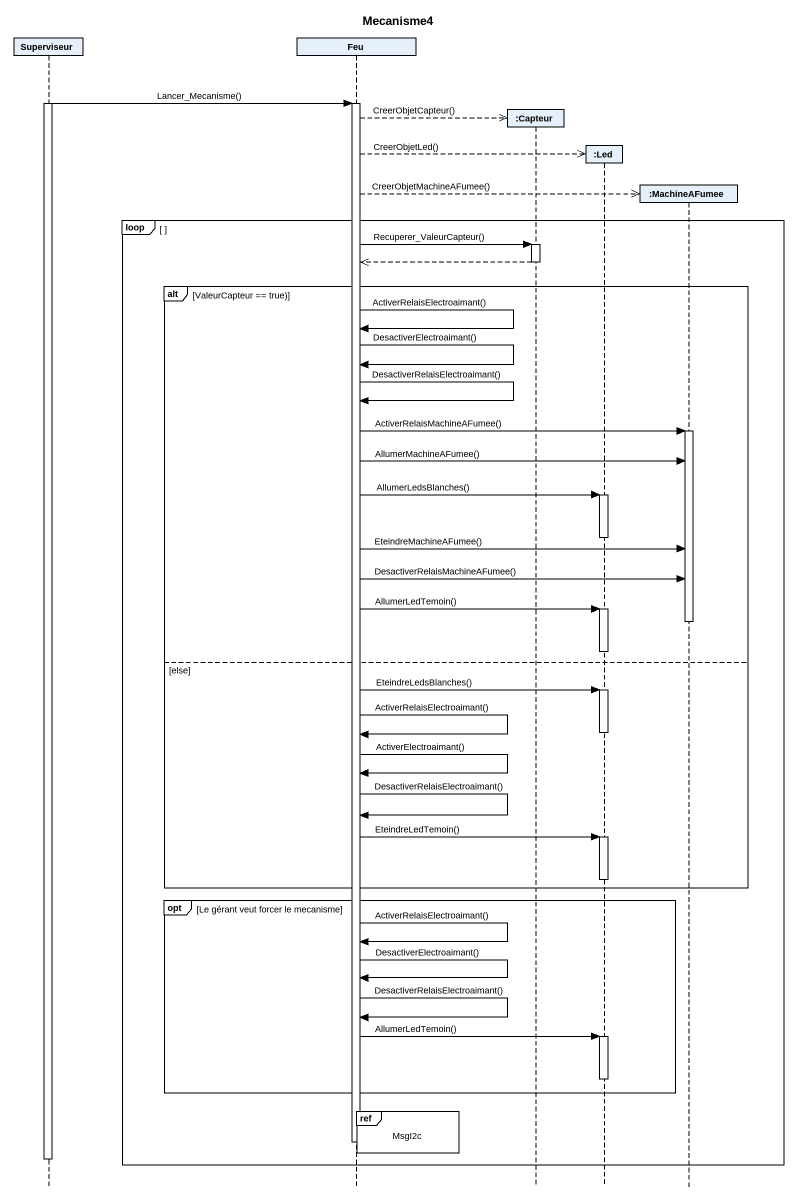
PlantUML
@startuml
title Mecanisme4
hide footbox
participant Superviseur
participant Feu
participant ":Capteur" as Capteur
participant ":Led" as Led
participant ":MachineAFumee" as MachineAFumee

activate Superviseur
Superviseur -> Feu : Lancer_Mecanisme()
activate Feu
Feu -->> Capteur ** : CreerObjetCapteur()
Feu -->> Led ** : CreerObjetLed()
Feu -->> MachineAFumee ** : CreerObjetMachineAFumee()
loop
  Feu -> Capteur : Recuperer_ValeurCapteur()
  activate Capteur
  Capteur -->> Feu
  deactivate Capteur
  alt ValeurCapteur == true)
    Feu -> Feu : ActiverRelaisElectroaimant()
    Feu -> Feu : DesactiverElectroaimant()
    Feu -> Feu : DesactiverRelaisElectroaimant()
    Feu -> MachineAFumee : ActiverRelaisMachineAFumee()
    activate MachineAFumee
    Feu -> MachineAFumee : AllumerMachineAFumee()
    Feu -> Led : AllumerLedsBlanches()
    activate Led
    deactivate Led
    Feu -> MachineAFumee : EteindreMachineAFumee()
    Feu -> MachineAFumee : DesactiverRelaisMachineAFumee()
    Feu -> Led : AllumerLedTemoin()
    activate Led
    deactivate MachineAFumee
    deactivate Led
  else else
    Feu -> Led : EteindreLedsBlanches()
    activate Led
    deactivate Led
    Feu -> Feu : ActiverRelaisElectroaimant()
    Feu -> Feu : ActiverElectroaimant()
    Feu -> Feu : DesactiverRelaisElectroaimant()
    Feu -> Led : EteindreLedTemoin()
    activate Led
    deactivate Led
  end
  opt Le gérant veut forcer le mecanisme
    Feu -> Feu : ActiverRelaisElectroaimant()
    Feu -> Feu : DesactiverElectroaimant()
    Feu -> Feu : DesactiverRelaisElectroaimant()
    Feu -> Led : AllumerLedTemoin()
    activate Led
    deactivate Led
  end
  ref over Feu : MsgI2c
  deactivate Feu
  deactivate Superviseur
end
@enduml
